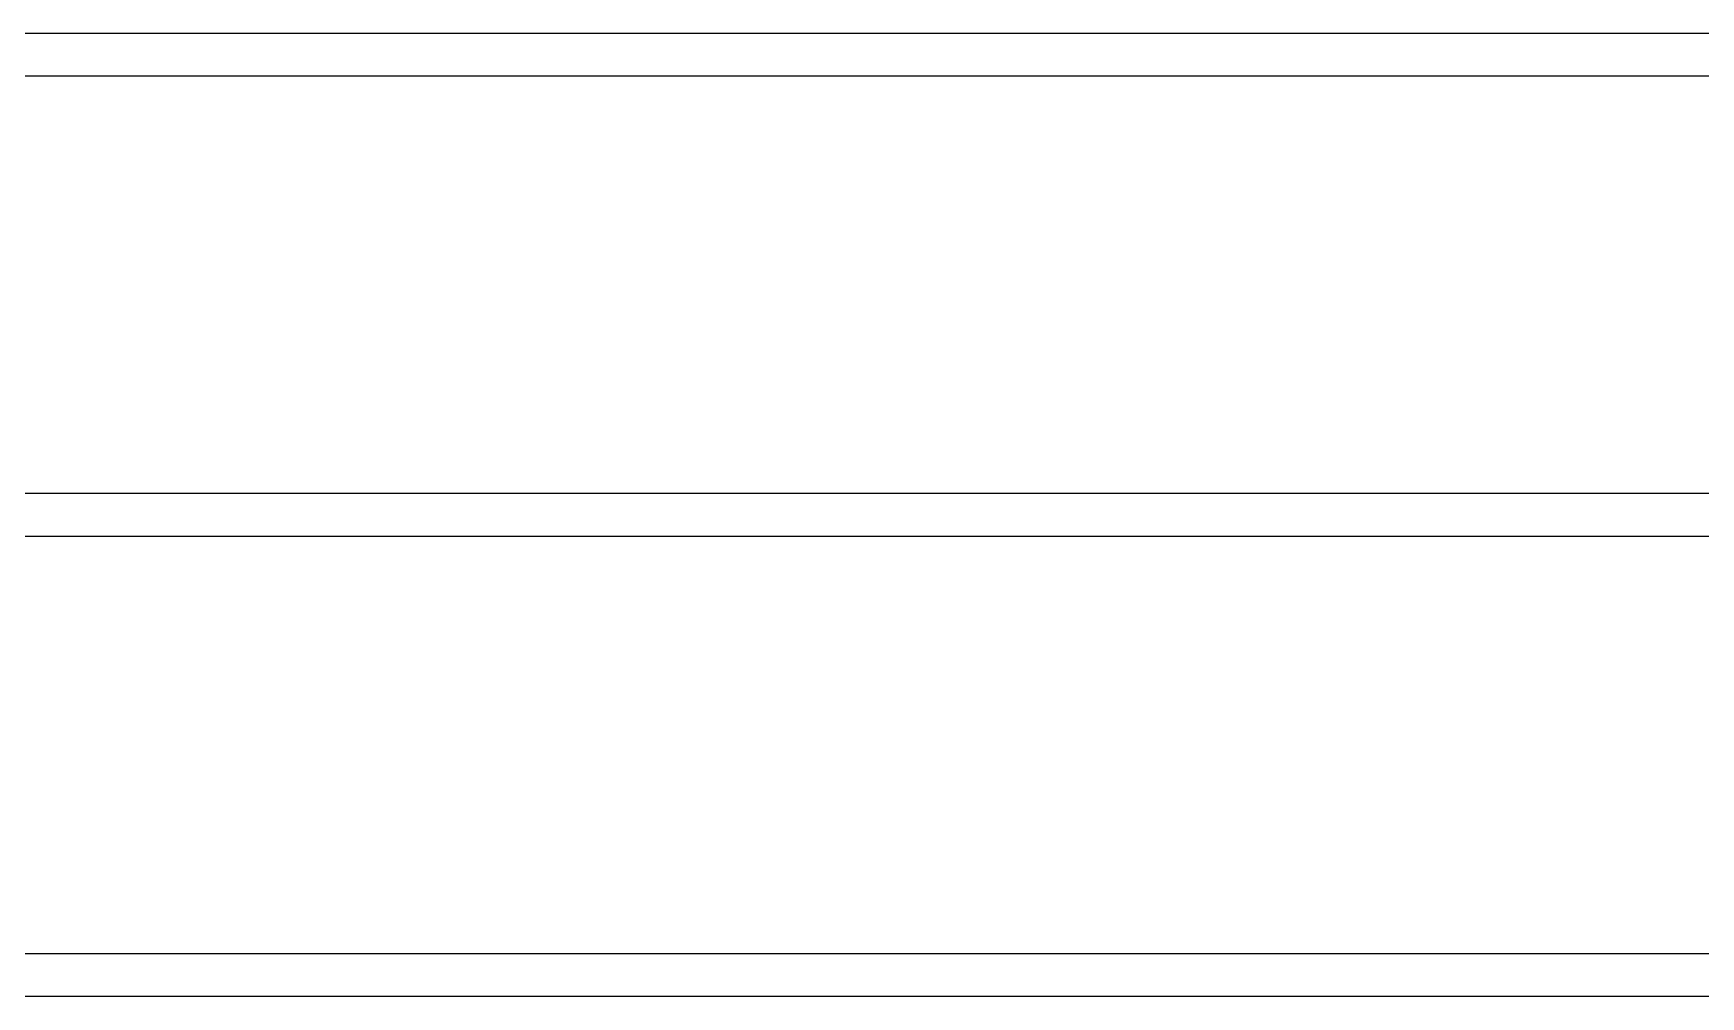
# Model space of a CAD drawing. Extents: x -409572 to -157272, y 600795 to 878326.
# Drawn here: x -398558 to -397864, y 804684 to 805085 of the extents above; entities that cross this region are included whole.
import ezdxf

# ---------------------------------------------------------------- set-up
doc = ezdxf.new("R2010")
doc.units = 0
doc.header["$LTSCALE"] = 1000
doc.header["$MEASUREMENT"] = 0
doc.layers.get('0').update_dxf_attribs({"linetype": 'CONTINUOUS'})

msp = doc.modelspace()

# ---------------------------------------------------------------- linework, layer by layer
for p, q in [((-396395.56, 805085.17), (-399862.18, 805085.17)), ((-396395.56, 805067.28), (-399862.18, 805067.28)), ((-396017.17, 804893.51), (-400240.39, 804893.51)), ((-396017.17, 804875.62), (-400240.39, 804875.62)), ((-396375.12, 804701.85), (-399882.63, 804701.85)), ((-396375.12, 804683.96), (-399882.63, 804683.96))]:
    msp.add_line(p, q)

doc.saveas('drawing.dxf')
